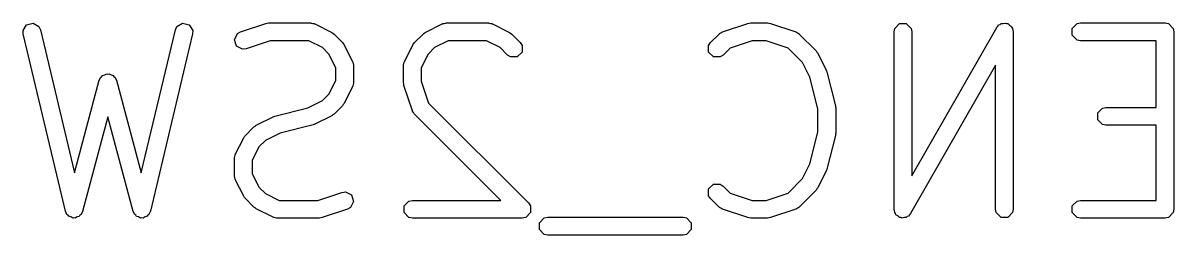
# Model space of a CAD drawing. Extents: x 109.6 to 193.5, y -118.1 to -78.4.
# Drawn here: x 109.66 to 116.14, y -90.85 to -89.66 of the extents above; entities that cross this region are included whole.
import ezdxf

# ---------------------------------------------------------------- set-up
doc = ezdxf.new("R2010")
doc.units = 0
doc.layers.add('BLACK', color=7, linetype='CONTINUOUS')

msp = doc.modelspace()

# ---------------------------------------------------------------- linework, layer by layer
at = {"layer": 'BLACK', "linetype": 'CONTINUOUS'}
for p, q in [((109.659276, -89.699505), (109.679333, -89.666913)), ((109.679333, -89.666913), (109.71656, -89.658049)), ((109.71656, -89.658049), (109.749152, -89.678106)), ((109.749152, -89.678106), (109.757286, -89.695838)), ((110.517148, -89.695838), (110.525282, -89.678106)), ((110.525282, -89.678106), (110.557874, -89.658049)), ((110.557874, -89.658049), (110.595101, -89.666913)), ((110.595101, -89.666913), (110.615158, -89.699505)), ((110.883311, -89.707604), (111.026167, -89.659985)), ((111.026167, -89.659985), (111.034117, -89.658982)), ((111.034117, -89.658982), (111.041979, -89.657419)), ((111.041979, -89.657419), (111.280074, -89.657419)), ((111.280074, -89.657419), (111.28253, -89.657907)), ((111.28253, -89.657907), (111.283619, -89.657545)), ((111.283619, -89.657545), (111.291346, -89.659661)), ((111.291346, -89.659661), (111.299208, -89.661225)), ((111.299208, -89.661225), (111.300019, -89.662036)), ((111.300019, -89.662036), (111.302435, -89.662698)), ((111.302435, -89.662698), (111.397672, -89.710316)), ((111.92438, -89.710317), (112.019618, -89.662698)), ((112.019618, -89.662698), (112.022033, -89.662036)), ((112.022033, -89.662036), (112.022845, -89.661225)), ((112.022845, -89.661225), (112.030706, -89.659661)), ((112.030706, -89.659661), (112.038434, -89.657545)), ((112.038434, -89.657545), (112.039522, -89.657907)), ((112.039522, -89.657907), (112.041979, -89.657419)), ((112.041979, -89.657419), (112.280074, -89.657419)), ((112.280074, -89.657419), (112.28253, -89.657907)), ((112.28253, -89.657907), (112.283619, -89.657545)), ((112.283619, -89.657545), (112.291346, -89.659661)), ((112.291346, -89.659661), (112.299208, -89.661225)), ((112.299208, -89.661225), (112.300019, -89.662036)), ((112.300019, -89.662036), (112.302435, -89.662698)), ((112.302435, -89.662698), (112.397672, -89.710316)), ((113.597597, -89.707604), (113.740453, -89.659985)), ((113.740453, -89.659985), (113.748403, -89.658982)), ((113.748403, -89.658982), (113.756265, -89.657419)), ((113.756265, -89.657419), (113.851503, -89.657419)), ((113.851503, -89.657419), (113.859365, -89.658982)), ((113.859365, -89.658982), (113.867314, -89.659985)), ((113.867314, -89.659985), (114.010171, -89.707604)), ((114.567214, -89.688285), (114.594274, -89.661225)), ((114.594274, -89.661225), (114.632542, -89.661225)), ((114.632542, -89.661225), (114.659602, -89.688285)), ((114.663408, -90.51914), (115.141424, -89.682612)), ((115.141424, -89.682612), (115.154222, -89.667887)), ((115.154222, -89.667887), (115.160846, -89.66608)), ((115.160846, -89.66608), (115.165702, -89.661225)), ((115.165702, -89.661225), (115.17865, -89.661225)), ((115.17865, -89.661225), (115.191142, -89.657818)), ((115.191142, -89.657818), (115.197104, -89.661225)), ((115.197104, -89.661225), (115.20397, -89.661225)), ((115.20397, -89.661225), (115.213123, -89.670378)), ((115.213123, -89.670378), (115.224368, -89.676804)), ((115.224368, -89.676804), (115.226175, -89.68343)), ((115.226175, -89.68343), (115.23103, -89.688285)), ((115.567214, -89.688285), (115.594274, -89.661225)), ((115.594274, -89.661225), (115.613408, -89.657419)), ((115.613408, -89.657419), (116.089598, -89.657419)), ((116.089598, -89.657419), (116.108732, -89.661225)), ((116.108732, -89.661225), (116.135792, -89.688285)), ((109.660006, -89.719), (109.659276, -89.699505)), ((109.898101, -90.719), (109.660006, -89.719)), ((109.757286, -89.695838), (109.949485, -90.503075)), ((110.324948, -90.503075), (110.517148, -89.695838)), ((110.614428, -89.719), (110.376333, -90.719)), ((110.615158, -89.699505), (110.614428, -89.719)), ((110.849248, -89.751494), (110.866362, -89.717265)), ((110.861349, -89.787798), (110.849248, -89.751494)), ((110.866362, -89.717265), (110.883311, -89.707604)), ((111.397672, -89.710316), (111.404005, -89.715231)), ((111.404005, -89.715231), (111.410667, -89.719683)), ((111.410667, -89.719683), (111.458286, -89.767301)), ((111.863767, -89.767302), (111.911385, -89.719683)), ((111.911385, -89.719683), (111.918051, -89.715228)), ((111.918051, -89.715228), (111.92438, -89.710317)), ((112.397672, -89.710316), (112.404005, -89.715231)), ((112.404005, -89.715231), (112.410667, -89.719683)), ((112.410667, -89.719683), (112.458286, -89.767301)), ((113.530434, -89.767302), (113.578052, -89.719683)), ((113.578052, -89.719683), (113.580134, -89.718291)), ((113.580134, -89.718291), (113.580648, -89.717265)), ((113.580648, -89.717265), (113.587606, -89.713298)), ((113.587606, -89.713298), (113.594273, -89.708844)), ((113.594273, -89.708844), (113.595422, -89.708844)), ((113.595422, -89.708844), (113.597597, -89.707604)), ((114.010171, -89.707604), (114.012346, -89.708844)), ((114.012346, -89.708844), (114.013494, -89.708844)), ((114.013494, -89.708844), (114.020158, -89.713297)), ((114.020158, -89.713297), (114.027119, -89.717265)), ((114.027119, -89.717265), (114.027632, -89.718291)), ((114.027632, -89.718291), (114.029715, -89.719683)), ((114.029715, -89.719683), (114.124953, -89.814921)), ((114.563408, -89.707419), (114.567214, -89.688285)), ((114.563408, -90.707419), (114.563408, -89.707419)), ((114.659602, -89.688285), (114.663408, -89.707419)), ((114.663408, -89.707419), (114.663408, -90.51914)), ((115.23103, -89.688285), (115.234836, -89.707419)), ((115.234836, -89.707419), (115.234836, -90.707419)), ((115.567214, -89.726553), (115.567214, -89.688285)), ((115.594274, -89.753613), (115.567214, -89.726553)), ((116.135792, -89.688285), (116.139598, -89.707419)), ((116.139598, -89.707419), (116.139598, -90.707419)), ((110.895578, -89.804912), (110.861349, -89.787798)), ((110.914933, -89.802472), (110.895578, -89.804912)), ((111.050092, -89.757419), (110.914933, -89.802472)), ((111.268271, -89.757419), (111.050092, -89.757419)), ((111.345694, -89.79613), (111.268271, -89.757419)), ((111.381838, -89.832275), (111.345694, -89.79613)), ((111.458286, -89.767301), (111.46274, -89.773967)), ((111.46274, -89.773967), (111.467652, -89.780296)), ((111.467652, -89.780296), (111.515271, -89.875534)), ((111.806782, -89.875534), (111.8544, -89.780297)), ((111.8544, -89.780297), (111.859315, -89.773963)), ((111.859315, -89.773963), (111.863767, -89.767302)), ((111.976359, -89.79613), (111.940214, -89.832274)), ((112.053783, -89.757419), (111.976359, -89.79613)), ((112.268271, -89.757419), (112.053783, -89.757419)), ((112.345694, -89.79613), (112.268271, -89.757419)), ((112.387575, -89.838012), (112.345694, -89.79613)), ((112.458286, -89.767301), (112.469125, -89.783522)), ((112.469125, -89.783522), (112.469125, -89.821791)), ((113.519595, -89.783523), (113.530434, -89.767302)), ((113.519595, -89.821791), (113.519595, -89.783523)), ((113.640417, -89.798739), (113.601144, -89.838012)), ((113.764378, -89.757419), (113.640417, -89.798739)), ((113.84339, -89.757419), (113.764378, -89.757419)), ((113.967351, -89.798739), (113.84339, -89.757419)), ((114.048504, -89.879892), (113.967351, -89.798739)), ((114.124953, -89.814921), (114.129403, -89.82158)), ((115.613408, -89.757419), (115.594274, -89.753613)), ((116.039598, -89.757419), (115.613408, -89.757419)), ((116.039598, -90.133609), (116.039598, -89.757419)), ((111.42055, -89.909698), (111.381838, -89.832275)), ((111.515271, -89.875534), (111.515932, -89.877949)), ((111.515932, -89.877949), (111.516744, -89.878761)), ((111.516744, -89.878761), (111.518307, -89.886622)), ((111.803745, -89.886622), (111.805309, -89.878761)), ((111.805309, -89.878761), (111.80612, -89.877949)), ((111.80612, -89.877949), (111.806782, -89.875534)), ((111.940214, -89.832274), (111.901503, -89.909698)), ((112.403796, -89.848851), (112.387575, -89.838012)), ((112.442065, -89.848851), (112.403796, -89.848851)), ((112.469125, -89.821791), (112.442065, -89.848851)), ((113.546655, -89.848851), (113.519595, -89.821791)), ((113.584923, -89.848851), (113.546655, -89.848851)), ((113.601144, -89.838012), (113.584923, -89.848851)), ((114.090041, -89.962966), (114.048504, -89.879892)), ((114.129403, -89.82158), (114.134319, -89.827915)), ((114.134319, -89.827915), (114.181938, -89.923153)), ((110.119382, -89.95008), (110.130632, -89.943568)), ((110.130632, -89.943568), (110.137218, -89.945324)), ((110.137218, -89.945324), (110.143802, -89.943569)), ((110.143802, -89.943569), (110.155047, -89.950079)), ((111.42055, -89.981329), (111.42055, -89.909698)), ((111.518307, -89.886622), (111.520424, -89.89435)), ((111.520424, -89.89435), (111.520061, -89.895438)), ((111.520061, -89.895438), (111.52055, -89.897895)), ((111.52055, -89.897895), (111.52055, -89.993133)), ((111.801503, -89.897895), (111.801991, -89.895438)), ((111.801503, -89.993133), (111.801503, -89.897895)), ((111.801629, -89.89435), (111.803745, -89.886622)), ((111.801991, -89.895438), (111.801629, -89.89435)), ((111.901503, -89.909698), (111.901503, -89.985019)), ((114.181938, -89.923153), (114.183384, -89.928434)), ((114.183384, -89.928434), (114.185724, -89.933387)), ((114.185724, -89.933387), (114.233343, -90.123863)), ((115.134836, -89.895697), (114.65682, -90.732226)), ((115.134836, -90.707419), (115.134836, -89.895697)), ((109.949485, -90.503075), (110.088905, -89.98025)), ((110.088905, -89.98025), (110.097513, -89.962742)), ((110.097513, -89.962742), (110.103412, -89.959326)), ((110.103412, -89.959326), (110.106827, -89.953429)), ((110.106827, -89.953429), (110.119382, -89.95008)), ((110.155047, -89.950079), (110.167607, -89.953429)), ((110.167607, -89.953429), (110.171022, -89.959327)), ((110.171022, -89.959327), (110.176921, -89.962743)), ((110.176921, -89.962743), (110.185529, -89.98025)), ((110.185529, -89.98025), (110.324948, -90.503075)), ((111.381838, -90.058752), (111.42055, -89.981329)), ((111.518307, -90.004405), (111.516744, -90.012267)), ((111.520424, -89.996678), (111.518307, -90.004405)), ((111.52055, -89.993133), (111.520061, -89.995589)), ((111.520061, -89.995589), (111.520424, -89.996678)), ((111.803066, -90.000995), (111.801503, -89.993133)), ((111.804069, -90.008944), (111.803066, -90.000995)), ((111.851688, -90.151801), (111.804069, -90.008944)), ((111.901503, -89.985019), (111.942823, -90.108981)), ((114.134836, -90.142145), (114.090041, -89.962966)), ((111.345694, -90.094897), (111.381838, -90.058752)), ((111.515271, -90.015494), (111.467652, -90.110732)), ((111.515932, -90.013078), (111.515271, -90.015494)), ((111.516744, -90.012267), (111.515932, -90.013078)), ((111.077471, -90.182721), (111.262623, -90.136433)), ((111.262623, -90.136433), (111.345694, -90.094897)), ((111.458286, -90.123727), (111.410667, -90.171345)), ((111.46274, -90.11706), (111.458286, -90.123727)), ((111.467652, -90.110732), (111.46274, -90.11706)), ((111.942823, -90.108981), (112.505905, -90.672064)), ((114.233343, -90.123863), (114.23364, -90.12998)), ((114.23364, -90.12998), (114.234836, -90.13599)), ((114.234836, -90.13599), (114.234836, -90.278847)), ((115.710071, -90.164475), (115.737131, -90.137415)), ((115.737131, -90.137415), (115.756265, -90.133609)), ((115.756265, -90.133609), (116.039598, -90.133609)), ((110.137217, -90.187186), (109.995053, -90.720302)), ((110.279381, -90.720302), (110.137217, -90.187186)), ((110.971999, -90.234126), (111.067237, -90.186507)), ((111.067237, -90.186507), (111.072518, -90.18506)), ((111.072518, -90.18506), (111.077471, -90.182721)), ((111.397672, -90.180712), (111.302435, -90.22833)), ((111.404005, -90.175796), (111.397672, -90.180712)), ((111.410667, -90.171345), (111.404005, -90.175796)), ((111.852928, -90.153976), (111.851688, -90.151801)), ((111.852928, -90.155124), (111.852928, -90.153976)), ((111.857381, -90.161788), (111.852928, -90.155124)), ((111.861349, -90.168749), (111.857381, -90.161788)), ((111.862375, -90.169262), (111.861349, -90.168749)), ((111.863767, -90.171345), (111.862375, -90.169262)), ((112.34984, -90.657419), (111.863767, -90.171345)), ((114.134836, -90.272692), (114.134836, -90.142145)), ((115.710071, -90.202743), (115.710071, -90.164475)), ((115.737131, -90.229803), (115.710071, -90.202743)), ((110.911386, -90.291111), (110.959004, -90.243492)), ((110.959004, -90.243492), (110.96567, -90.239037)), ((110.96567, -90.239037), (110.971999, -90.234126)), ((111.292201, -90.232116), (111.10705, -90.278403)), ((111.297153, -90.229776), (111.292201, -90.232116)), ((111.302435, -90.22833), (111.297153, -90.229776)), ((115.756265, -90.233609), (115.737131, -90.229803)), ((116.039598, -90.233609), (115.756265, -90.233609)), ((116.039598, -90.657419), (116.039598, -90.233609)), ((110.854401, -90.399343), (110.902019, -90.304106)), ((110.902019, -90.304106), (110.906934, -90.297772)), ((110.906934, -90.297772), (110.911386, -90.291111)), ((111.023978, -90.319939), (110.987833, -90.356083)), ((111.10705, -90.278403), (111.023978, -90.319939)), ((114.090041, -90.45187), (114.134836, -90.272692)), ((114.233343, -90.290974), (114.185724, -90.48145)), ((114.23364, -90.284856), (114.233343, -90.290974)), ((114.234836, -90.278847), (114.23364, -90.284856)), ((110.853739, -90.401758), (110.854401, -90.399343)), ((110.987833, -90.356083), (110.949122, -90.433507)), ((110.849122, -90.421704), (110.84961, -90.419247)), ((110.849122, -90.516942), (110.849122, -90.421704)), ((110.849248, -90.418159), (110.851364, -90.410431)), ((110.84961, -90.419247), (110.849248, -90.418159)), ((110.851364, -90.410431), (110.852928, -90.40257)), ((110.852928, -90.40257), (110.853739, -90.401758)), ((110.949122, -90.433507), (110.949122, -90.505139)), ((114.048504, -90.534944), (114.090041, -90.45187)), ((110.84961, -90.519398), (110.849122, -90.516942)), ((110.849248, -90.520487), (110.84961, -90.519398)), ((110.851364, -90.528214), (110.849248, -90.520487)), ((110.852928, -90.536076), (110.851364, -90.528214)), ((110.949122, -90.505139), (110.987833, -90.582561)), ((114.181938, -90.491684), (114.134319, -90.586922)), ((114.183384, -90.486402), (114.181938, -90.491684)), ((114.185724, -90.48145), (114.183384, -90.486402)), ((110.853739, -90.536887), (110.852928, -90.536076)), ((110.854401, -90.539303), (110.853739, -90.536887)), ((110.902019, -90.63454), (110.854401, -90.539303)), ((110.987833, -90.582561), (111.023979, -90.618708)), ((113.519595, -90.593045), (113.546655, -90.565986)), ((113.519595, -90.631314), (113.519595, -90.593045)), ((113.546655, -90.565986), (113.584924, -90.565986)), ((113.584924, -90.565986), (113.601145, -90.576825)), ((113.601145, -90.576825), (113.640418, -90.616099)), ((113.96735, -90.616098), (114.048504, -90.534944)), ((114.129407, -90.59325), (114.124954, -90.599916)), ((114.134319, -90.586922), (114.129407, -90.59325)), ((110.90693, -90.640868), (110.902019, -90.63454)), ((110.911385, -90.647535), (110.90693, -90.640868)), ((110.959004, -90.695155), (110.911385, -90.647535)), ((111.023979, -90.618708), (111.101402, -90.657419)), ((111.101402, -90.657419), (111.31958, -90.657419)), ((111.31958, -90.657419), (111.454738, -90.612366)), ((111.454738, -90.612366), (111.474094, -90.609926)), ((111.474094, -90.609926), (111.508322, -90.62704)), ((111.508322, -90.62704), (111.520424, -90.663344)), ((111.832369, -90.661225), (111.851503, -90.657419)), ((111.851503, -90.657419), (112.34984, -90.657419)), ((113.530433, -90.647535), (113.519595, -90.631314)), ((113.578052, -90.695155), (113.530433, -90.647535)), ((113.640418, -90.616099), (113.764378, -90.657419)), ((113.764378, -90.657419), (113.84339, -90.657419)), ((113.84339, -90.657419), (113.96735, -90.616098)), ((114.124954, -90.599916), (114.029716, -90.695155)), ((115.594274, -90.661225), (115.613408, -90.657419)), ((115.613408, -90.657419), (116.039598, -90.657419)), ((109.906235, -90.736732), (109.898101, -90.719)), ((109.995053, -90.720302), (109.986445, -90.737809)), ((110.287989, -90.73781), (110.279381, -90.720302)), ((110.376333, -90.719), (110.368199, -90.736732)), ((110.96567, -90.699609), (110.959004, -90.695155)), ((110.971999, -90.704521), (110.96567, -90.699609)), ((111.067237, -90.75214), (110.971999, -90.704521)), ((111.486361, -90.707234), (111.343504, -90.754853)), ((111.503309, -90.697573), (111.486361, -90.707234)), ((111.520424, -90.663344), (111.503309, -90.697573)), ((111.805309, -90.688285), (111.832369, -90.661225)), ((111.805309, -90.726553), (111.805309, -90.688285)), ((112.505905, -90.672064), (112.516744, -90.688285)), ((112.516744, -90.688285), (112.516744, -90.726553)), ((113.580134, -90.696546), (113.578052, -90.695155)), ((113.580648, -90.697573), (113.580134, -90.696546)), ((113.587606, -90.701539), (113.580648, -90.697573)), ((113.594273, -90.705994), (113.587606, -90.701539)), ((113.595422, -90.705994), (113.594273, -90.705994)), ((113.597597, -90.707234), (113.595422, -90.705994)), ((113.740453, -90.754853), (113.597597, -90.707234)), ((114.010171, -90.707234), (113.867314, -90.754853)), ((114.012346, -90.705994), (114.010171, -90.707234)), ((114.013495, -90.705994), (114.012346, -90.705994)), ((114.020165, -90.701536), (114.013495, -90.705994)), ((114.027119, -90.697573), (114.020165, -90.701536)), ((114.027631, -90.696547), (114.027119, -90.697573)), ((114.029716, -90.695155), (114.027631, -90.696547)), ((114.567214, -90.726553), (114.563408, -90.707419)), ((115.138642, -90.726553), (115.134836, -90.707419)), ((115.234836, -90.707419), (115.23103, -90.726553)), ((115.567214, -90.688285), (115.594274, -90.661225)), ((115.567214, -90.726553), (115.567214, -90.688285)), ((116.139598, -90.707419), (116.135792, -90.726553)), ((109.912604, -90.740651), (109.906235, -90.736732)), ((109.916351, -90.747123), (109.912604, -90.740651)), ((109.928296, -90.750308), (109.916351, -90.747123)), ((109.938827, -90.756789), (109.928296, -90.750308)), ((109.946102, -90.755056), (109.938827, -90.756789)), ((109.953326, -90.756983), (109.946102, -90.755056)), ((109.964024, -90.750789), (109.953326, -90.756983)), ((109.976054, -90.747925), (109.964024, -90.750789)), ((109.979973, -90.741555), (109.976054, -90.747925)), ((109.986445, -90.737809), (109.979973, -90.741555)), ((110.294461, -90.741557), (110.287989, -90.73781)), ((110.29838, -90.747925), (110.294461, -90.741557)), ((110.310406, -90.750788), (110.29838, -90.747925)), ((110.321108, -90.756984), (110.310406, -90.750788)), ((110.328333, -90.755057), (110.321108, -90.756984)), ((110.335607, -90.756789), (110.328333, -90.755057)), ((110.346136, -90.750308), (110.335607, -90.756789)), ((110.358083, -90.747123), (110.346136, -90.750308)), ((110.361829, -90.740651), (110.358083, -90.747123)), ((110.368199, -90.736732), (110.361829, -90.740651)), ((111.069652, -90.752801), (111.067237, -90.75214)), ((111.070464, -90.753613), (111.069652, -90.752801)), ((111.078325, -90.755176), (111.070464, -90.753613)), ((111.086053, -90.757293), (111.078325, -90.755176)), ((111.087141, -90.75693), (111.086053, -90.757293)), ((111.089598, -90.757419), (111.087141, -90.75693)), ((111.327693, -90.757419), (111.089598, -90.757419)), ((111.335555, -90.755855), (111.327693, -90.757419)), ((111.343504, -90.754853), (111.335555, -90.755855)), ((111.832369, -90.753613), (111.805309, -90.726553)), ((111.851503, -90.757419), (111.832369, -90.753613)), ((112.47055, -90.757419), (111.851503, -90.757419)), ((112.489684, -90.753613), (112.47055, -90.757419)), ((112.516744, -90.726553), (112.489684, -90.753613)), ((112.567214, -90.783523), (112.594274, -90.756463)), ((112.567214, -90.821791), (112.567214, -90.783523)), ((112.594274, -90.756463), (112.613408, -90.752657)), ((112.613408, -90.752657), (113.375313, -90.752657)), ((113.375313, -90.752657), (113.394447, -90.756463)), ((113.394447, -90.756463), (113.421507, -90.783523)), ((113.421507, -90.783523), (113.421507, -90.821791)), ((113.748403, -90.755855), (113.740453, -90.754853)), ((113.756265, -90.757419), (113.748403, -90.755855)), ((113.851503, -90.757419), (113.756265, -90.757419)), ((113.859365, -90.755855), (113.851503, -90.757419)), ((113.867314, -90.754853), (113.859365, -90.755855)), ((114.572068, -90.731407), (114.567214, -90.726553)), ((114.573876, -90.738034), (114.572068, -90.731407)), ((114.58512, -90.744459), (114.573876, -90.738034)), ((114.594274, -90.753613), (114.58512, -90.744459)), ((114.60114, -90.753613), (114.594274, -90.753613)), ((114.607102, -90.75702), (114.60114, -90.753613)), ((114.619595, -90.753613), (114.607102, -90.75702)), ((114.632542, -90.753613), (114.619595, -90.753613)), ((114.637396, -90.748758), (114.632542, -90.753613)), ((114.644023, -90.746951), (114.637396, -90.748758)), ((114.65682, -90.732226), (114.644023, -90.746951)), ((115.165702, -90.753613), (115.138642, -90.726553)), ((115.20397, -90.753613), (115.165702, -90.753613)), ((115.23103, -90.726553), (115.20397, -90.753613)), ((115.594274, -90.753613), (115.567214, -90.726553)), ((115.613408, -90.757419), (115.594274, -90.753613)), ((116.089598, -90.757419), (115.613408, -90.757419)), ((116.108732, -90.753613), (116.089598, -90.757419)), ((116.135792, -90.726553), (116.108732, -90.753613)), ((112.594274, -90.848851), (112.567214, -90.821791)), ((112.613408, -90.852657), (112.594274, -90.848851)), ((113.375313, -90.852657), (112.613408, -90.852657)), ((113.394447, -90.848851), (113.375313, -90.852657)), ((113.421507, -90.821791), (113.394447, -90.848851))]:
    msp.add_line(p, q, dxfattribs=at)

doc.saveas('drawing.dxf')
